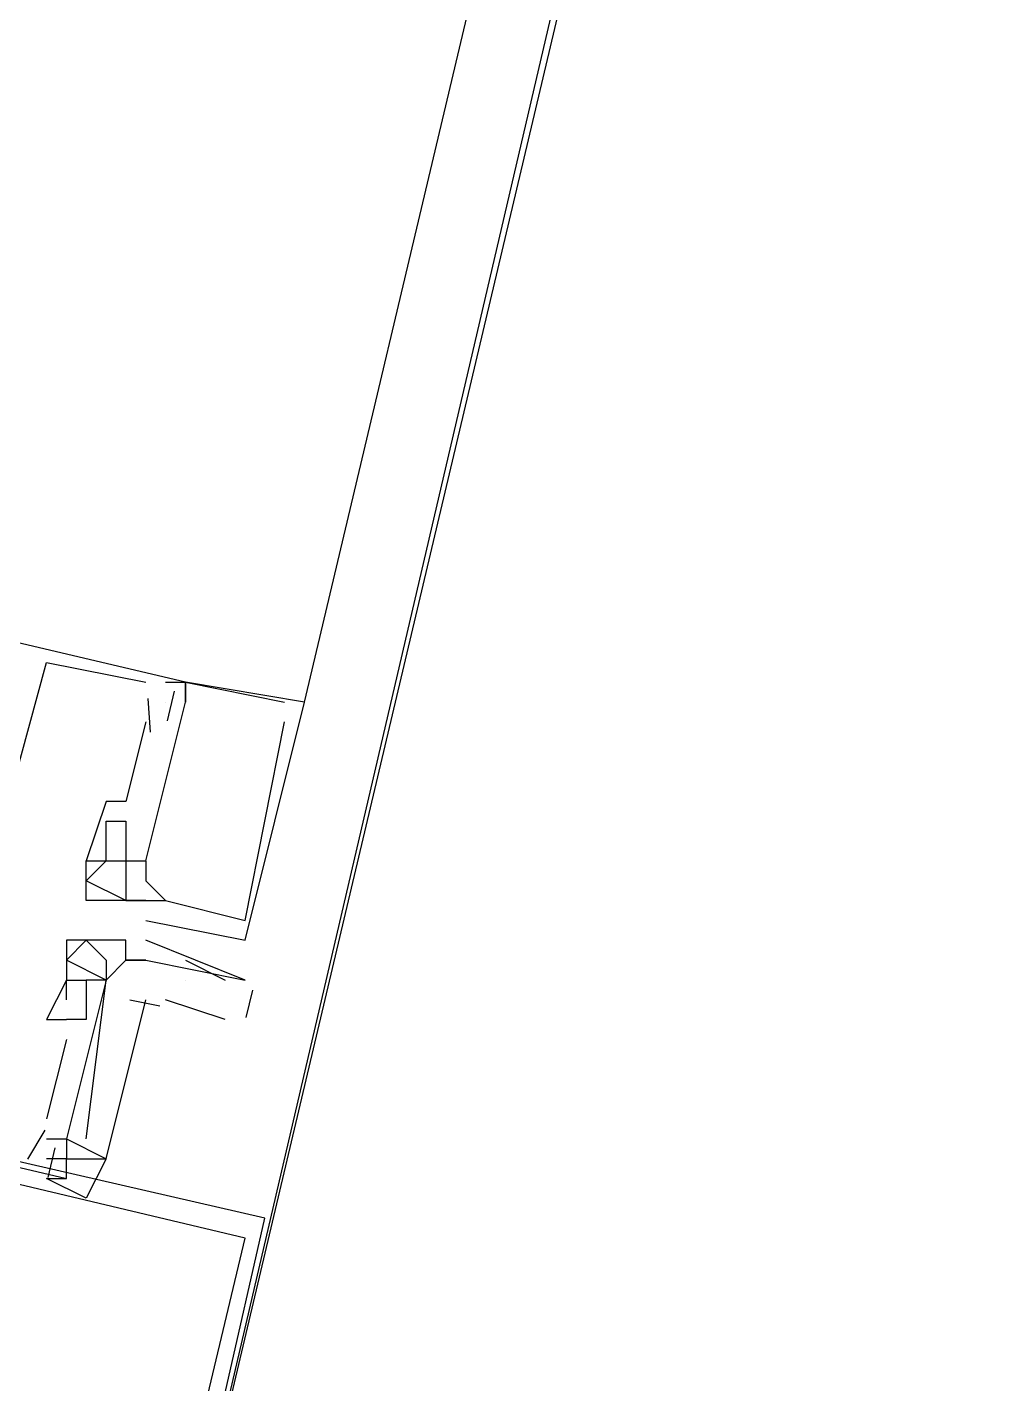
# Model space of a CAD drawing. Header units: feet. Extents: x -84 to 198, y -22 to 181.
# Drawn here: x 71.88 to 72.532, y 10.653 to 11.564 of the extents above; entities that cross this region are included whole.
import ezdxf

# ---------------------------------------------------------------- set-up
doc = ezdxf.new("R2010")
doc.units = ezdxf.units.FT
doc.layers.add('A-LINEA', color=7, linetype='CONTINUOUS')

msp = doc.modelspace()

# ---------------------------------------------------------------- linework, layer by layer
at = {"layer": 'A-LINEA'}
for p, q in [((73.6667, 17.6178), (71.9067, 10.1778)), ((72.0667, 11.1111), (73.5333, 17.2978)), ((71.8933, 11.1378), (71.8933, 11.1378)), ((71.8933, 11.1378), (71.8933, 11.1378)), ((71.8933, 11.1378), (71.8933, 11.1378)), ((71.96, 11.1244), (71.96, 11.1244)), ((71.96, 11.1244), (71.96, 11.1244)), ((71.96, 11.1244), (71.96, 11.1244)), ((71.9733, 11.1244), (71.9733, 11.1244)), ((71.9733, 11.1244), (71.9733, 11.1244)), ((71.9733, 11.1244), (71.9733, 11.1244)), ((71.979, 11.1184), (71.9743, 11.0984)), ((71.979, 11.1184), (71.9743, 11.0984)), ((71.979, 11.1184), (71.9743, 11.0984)), ((71.9867, 11.1244), (71.9867, 11.1244)), ((71.9867, 11.1244), (71.9867, 11.1244)), ((71.9867, 11.1244), (71.9867, 11.1244)), ((71.9867, 11.1244), (71.9867, 11.1244)), ((71.9867, 11.1244), (71.9867, 11.1244)), ((71.9867, 11.1244), (71.9867, 11.1244)), ((71.9867, 11.1244), (71.9867, 11.1244)), ((71.9867, 11.1244), (71.9867, 11.1244)), ((71.9867, 11.1244), (71.9867, 11.1244)), ((71.9613, 11.1136), (71.9629, 11.0909)), ((71.9613, 11.1136), (71.9629, 11.0909)), ((71.9613, 11.1136), (71.9629, 11.0909)), ((71.9733, 11.1111), (71.9733, 11.1111)), ((71.9733, 11.1111), (71.9733, 11.1111)), ((71.9733, 11.1111), (71.9733, 11.1111)), ((71.9733, 11.1111), (71.9733, 11.1111)), ((71.9733, 11.1111), (71.9733, 11.1111)), ((71.9733, 11.1111), (71.9733, 11.1111)), ((71.9867, 11.1111), (71.9867, 11.1111)), ((71.9867, 11.1111), (71.9867, 11.1111)), ((71.9867, 11.1111), (71.9867, 11.1111)), ((71.9867, 11.1111), (71.9867, 11.1111)), ((71.9867, 11.1111), (71.9867, 11.1111)), ((71.9867, 11.1111), (71.9867, 11.1111)), ((72.0533, 11.1111), (72.0533, 11.1111)), ((72.0533, 11.1111), (72.0533, 11.1111)), ((72.0533, 11.1111), (72.0533, 11.1111)), ((72.0667, 11.1111), (72.0667, 11.1111)), ((72.0667, 11.1111), (72.0667, 11.1111)), ((72.0667, 11.1111), (72.0667, 11.1111)), ((71.96, 11.0978), (71.96, 11.0978)), ((71.96, 11.0978), (71.96, 11.0978)), ((71.96, 11.0978), (71.96, 11.0978)), ((72.0533, 11.0978), (72.0533, 11.0978)), ((72.0533, 11.0978), (72.0533, 11.0978)), ((72.0533, 11.0978), (72.0533, 11.0978)), ((71.9333, 11.0444), (71.9333, 11.0444)), ((71.9333, 11.0444), (71.9333, 11.0444)), ((71.9333, 11.0444), (71.9333, 11.0444)), ((71.9467, 11.0444), (71.9467, 11.0444)), ((71.9467, 11.0444), (71.9467, 11.0444)), ((71.9467, 11.0444), (71.9467, 11.0444)), ((71.9333, 11.0311), (71.9333, 11.0311)), ((71.9333, 11.0311), (71.9333, 11.0311)), ((71.9333, 11.0311), (71.9333, 11.0311)), ((71.9467, 11.0311), (71.9467, 11.0311)), ((71.9467, 11.0311), (71.9467, 11.0311)), ((71.9467, 11.0311), (71.9467, 11.0311)), ((71.9333, 11.0178), (71.9333, 11.0178)), ((71.9333, 11.0178), (71.9333, 11.0178)), ((71.9333, 11.0178), (71.9333, 11.0178)), ((71.9467, 11.0178), (71.9467, 11.0178)), ((71.9467, 11.0178), (71.9467, 11.0178)), ((71.9467, 11.0178), (71.9467, 11.0178)), ((71.92, 11.0044), (71.92, 11.0044)), ((71.92, 11.0044), (71.92, 11.0044)), ((71.92, 11.0044), (71.92, 11.0044)), ((71.92, 11.0044), (71.92, 11.0044)), ((71.92, 11.0044), (71.92, 11.0044)), ((71.92, 11.0044), (71.92, 11.0044)), ((71.9333, 11.0044), (71.9333, 11.0044)), ((71.9333, 11.0044), (71.9333, 11.0044)), ((71.9333, 11.0044), (71.9333, 11.0044)), ((71.9333, 11.0044), (71.9333, 11.0044)), ((71.9333, 11.0044), (71.9333, 11.0044)), ((71.9333, 11.0044), (71.9333, 11.0044)), ((71.9333, 11.0044), (71.9333, 11.0044)), ((71.9333, 11.0044), (71.9333, 11.0044)), ((71.9333, 11.0044), (71.9333, 11.0044)), ((71.9467, 11.0044), (71.9467, 11.0044)), ((71.9467, 11.0044), (71.9467, 11.0044)), ((71.9467, 11.0044), (71.9467, 11.0044)), ((71.9467, 11.0044), (71.9467, 11.0044)), ((71.9467, 11.0044), (71.9467, 11.0044)), ((71.9467, 11.0044), (71.9467, 11.0044)), ((71.9467, 11.0044), (71.9467, 11.0044)), ((71.9467, 11.0044), (71.9467, 11.0044)), ((71.9467, 11.0044), (71.9467, 11.0044)), ((71.96, 11.0044), (71.96, 11.0044)), ((71.96, 11.0044), (71.96, 11.0044)), ((71.96, 11.0044), (71.96, 11.0044)), ((71.96, 11.0044), (71.96, 11.0044)), ((71.96, 11.0044), (71.96, 11.0044)), ((71.96, 11.0044), (71.96, 11.0044)), ((71.92, 10.9911), (71.92, 10.9911)), ((71.92, 10.9911), (71.92, 10.9911)), ((71.92, 10.9911), (71.92, 10.9911)), ((71.96, 10.9911), (71.96, 10.9911)), ((71.96, 10.9911), (71.96, 10.9911)), ((71.96, 10.9911), (71.96, 10.9911)), ((71.92, 10.9778), (71.92, 10.9778)), ((71.92, 10.9778), (71.92, 10.9778)), ((71.92, 10.9778), (71.92, 10.9778)), ((71.9333, 10.9778), (71.9333, 10.9778)), ((71.9333, 10.9778), (71.9333, 10.9778)), ((71.9333, 10.9778), (71.9333, 10.9778)), ((71.9467, 10.9778), (71.9467, 10.9778)), ((71.9467, 10.9778), (71.9467, 10.9778)), ((71.9467, 10.9778), (71.9467, 10.9778)), ((71.9467, 10.9778), (71.9467, 10.9778)), ((71.9467, 10.9778), (71.9467, 10.9778)), ((71.9467, 10.9778), (71.9467, 10.9778)), ((71.9467, 10.9778), (71.9467, 10.9778)), ((71.9467, 10.9778), (71.9467, 10.9778)), ((71.9467, 10.9778), (71.9467, 10.9778)), ((71.96, 10.9778), (71.96, 10.9778)), ((71.96, 10.9778), (71.96, 10.9778)), ((71.96, 10.9778), (71.96, 10.9778)), ((71.96, 10.9778), (71.96, 10.9778)), ((71.96, 10.9778), (71.96, 10.9778)), ((71.96, 10.9778), (71.96, 10.9778)), ((71.9733, 10.9778), (71.9733, 10.9778)), ((71.9733, 10.9778), (71.9733, 10.9778)), ((71.9733, 10.9778), (71.9733, 10.9778)), ((71.9733, 10.9778), (71.9733, 10.9778)), ((71.9733, 10.9778), (71.9733, 10.9778)), ((71.9733, 10.9778), (71.9733, 10.9778)), ((71.96, 10.9644), (71.96, 10.9644)), ((71.96, 10.9644), (71.96, 10.9644)), ((71.96, 10.9644), (71.96, 10.9644)), ((72.0267, 10.9644), (72.0267, 10.9644)), ((72.0267, 10.9644), (72.0267, 10.9644)), ((72.0267, 10.9644), (72.0267, 10.9644)), ((71.9067, 10.9511), (71.9067, 10.9511)), ((71.92, 10.9511), (71.92, 10.9511)), ((71.92, 10.9511), (71.92, 10.9511)), ((71.9333, 10.9511), (71.9333, 10.9511)), ((71.9467, 10.9511), (71.9467, 10.9511)), ((71.96, 10.9511), (71.96, 10.9511)), ((72.0267, 10.9511), (72.0267, 10.9511)), ((72.0267, 10.9511), (72.0267, 10.9511)), ((72.0267, 10.9511), (72.0267, 10.9511)), ((71.9067, 10.9378), (71.9067, 10.9378)), ((71.9333, 10.9378), (71.9333, 10.9378)), ((71.9467, 10.9378), (71.9467, 10.9378)), ((71.9467, 10.9378), (71.9467, 10.9378)), ((71.9467, 10.9378), (71.9467, 10.9378)), ((71.96, 10.9378), (71.96, 10.9378)), ((71.96, 10.9378), (71.96, 10.9378)), ((71.9867, 10.9378), (72.0133, 10.9244)), ((71.9067, 10.9244), (71.9067, 10.9244)), ((71.9067, 10.9244), (71.9067, 10.9244)), ((71.9067, 10.9244), (71.9067, 10.9244)), ((71.9067, 10.9244), (71.9067, 10.9244)), ((71.92, 10.9244), (71.92, 10.9244)), ((71.92, 10.9244), (71.92, 10.9244)), ((71.92, 10.9244), (71.92, 10.9244)), ((71.92, 10.9244), (71.92, 10.9244)), ((71.9333, 10.9244), (71.9333, 10.9244)), ((71.9333, 10.9244), (71.9333, 10.9244)), ((71.9333, 10.9244), (71.9333, 10.9244)), ((71.9333, 10.9244), (71.9333, 10.9244)), ((71.9333, 10.9244), (71.9333, 10.9244)), ((71.9867, 10.9244), (71.9867, 10.9244)), ((72.0267, 10.9244), (72.0267, 10.9244)), ((72.0317, 10.9177), (72.0273, 10.8993)), ((71.9067, 10.9111), (71.9067, 10.9111)), ((71.9067, 10.9111), (71.9067, 10.9111)), ((71.9067, 10.9111), (71.9067, 10.9111)), ((71.92, 10.9111), (71.92, 10.9111)), ((71.92, 10.9111), (71.92, 10.9111)), ((71.92, 10.9111), (71.92, 10.9111)), ((71.9695, 10.9069), (71.9492, 10.9109)), ((71.9695, 10.9069), (71.9492, 10.9109)), ((71.9695, 10.9069), (71.9492, 10.9109)), ((72.0133, 10.8978), (71.9733, 10.9111)), ((71.8933, 10.8978), (71.9067, 10.8978)), ((71.8933, 10.8978), (71.8933, 10.8978)), ((71.8933, 10.8978), (71.9067, 10.8978)), ((71.8933, 10.8978), (71.8933, 10.8978)), ((71.8933, 10.8978), (71.9067, 10.8978)), ((71.8933, 10.8978), (71.8933, 10.8978)), ((71.9067, 10.8978), (71.9067, 10.8978)), ((71.9067, 10.8978), (71.9067, 10.8978)), ((71.9067, 10.8978), (71.9067, 10.8978)), ((71.9067, 10.8978), (71.9067, 10.8978)), ((71.9067, 10.8978), (71.9067, 10.8978)), ((71.9067, 10.8978), (71.9067, 10.8978)), ((71.92, 10.8978), (71.92, 10.8978)), ((71.92, 10.8978), (71.92, 10.8978)), ((71.92, 10.8978), (71.92, 10.8978)), ((71.9067, 10.8844), (71.8933, 10.8311)), ((71.9067, 10.8844), (71.8933, 10.8311)), ((71.9067, 10.8844), (71.8933, 10.8311)), ((71.9067, 10.8844), (71.9067, 10.8844)), ((71.9067, 10.8844), (71.9067, 10.8844)), ((71.9067, 10.8844), (71.9067, 10.8844)), ((71.8933, 10.8311), (71.8933, 10.8311)), ((71.8933, 10.8311), (71.8933, 10.8311)), ((71.8933, 10.8311), (71.8933, 10.8311)), ((71.8921, 10.8235), (71.8806, 10.804)), ((71.8921, 10.8235), (71.8806, 10.804)), ((71.8921, 10.8235), (71.8806, 10.804)), ((71.9067, 10.8178), (71.9067, 10.8178)), ((71.9067, 10.8178), (71.9067, 10.8178)), ((71.9067, 10.8178), (71.9067, 10.8178)), ((71.9067, 10.8178), (71.9067, 10.8178)), ((71.9067, 10.8178), (71.9067, 10.8178)), ((71.9067, 10.8178), (71.9067, 10.8178)), ((71.92, 10.8178), (71.92, 10.8178)), ((71.92, 10.8178), (71.92, 10.8178)), ((71.92, 10.8178), (71.92, 10.8178)), ((71.899, 10.8117), (71.8943, 10.7917)), ((71.899, 10.8117), (71.8943, 10.7917)), ((71.899, 10.8117), (71.8943, 10.7917)), ((71.8933, 10.8044), (71.8933, 10.8044)), ((71.8933, 10.8044), (71.8933, 10.8044)), ((71.8933, 10.8044), (71.8933, 10.8044)), ((71.9067, 10.8044), (71.9067, 10.8044)), ((71.9067, 10.8044), (71.9067, 10.8044)), ((71.9067, 10.8044), (71.9067, 10.8044)), ((71.9067, 10.8044), (71.9067, 10.8044)), ((71.9067, 10.7911), (71.9067, 10.7911)), ((71.9067, 10.7911), (71.9067, 10.7911)), ((71.9067, 10.7911), (71.9067, 10.7911))]:
    msp.add_line(p, q, dxfattribs=at)
for points in [[(126.2667, 36.6311), (119.2267, 38.2978), (119.16, 37.9644), (109.12, 40.3378), (105.48, 24.9378), (96.3733, 27.2578), (96.2667, 26.7644), (92.6933, 27.6178), (92.1333, 25.2311), (89.6, 14.5378), (77.3867, 17.4311), (77.2267, 16.7778), (73.6667, 17.6178), (72.7067, 13.6044), (71.9067, 10.1778)], [(71.9733, 11.1244), (71.9867, 11.1244), (71.3067, 11.2844), (71.2667, 11.1378), (71.2933, 11.1244)], [(71.9733, 11.1244), (71.9867, 11.1244), (71.3067, 11.2844), (71.2667, 11.1378), (71.2933, 11.1244)], [(71.9733, 11.1244), (71.9867, 11.1244), (71.3067, 11.2844), (71.2667, 11.1378), (71.2933, 11.1244)], [(71.32, 11.1778), (71.3067, 11.1778), (71.2933, 11.1111), (71.2667, 11.1111), (71.2267, 10.9511), (71.9067, 10.7911), (71.9067, 10.8044), (71.8933, 10.8044)], [(71.32, 11.1778), (71.3067, 11.1778), (71.2933, 11.1111), (71.2667, 11.1111), (71.2267, 10.9511), (71.9067, 10.7911), (71.9067, 10.8044), (71.8933, 10.8044)], [(71.32, 11.1778), (71.3067, 11.1778), (71.2933, 11.1111), (71.2667, 11.1111), (71.2267, 10.9511), (71.9067, 10.7911), (71.9067, 10.8044), (71.8933, 10.8044)], [(71.8533, 10.9911), (71.8933, 11.1378), (71.96, 11.1244)], [(71.8533, 10.9911), (71.8933, 11.1378), (71.96, 11.1244)], [(71.8533, 10.9911), (71.8933, 11.1378), (71.96, 11.1244)], [(71.96, 10.9644), (72.0267, 10.9511), (72.0667, 11.1111), (72.0667, 11.1111), (71.9867, 11.1244), (71.9867, 11.1111), (71.9867, 11.1244), (72.0533, 11.1111)], [(71.96, 10.9644), (72.0267, 10.9511), (72.0667, 11.1111), (72.0667, 11.1111), (71.9867, 11.1244), (71.9867, 11.1111), (71.9867, 11.1244), (72.0533, 11.1111)], [(71.96, 10.9644), (72.0267, 10.9511), (72.0667, 11.1111), (72.0667, 11.1111), (71.9867, 11.1244), (71.9867, 11.1111), (71.9867, 11.1244), (72.0533, 11.1111)], [(71.96, 11.0978), (71.9467, 11.0444), (71.9333, 11.0444), (71.92, 11.0044), (71.9333, 11.0044), (71.9333, 11.0178), (71.9333, 11.0311), (71.9467, 11.0311), (71.9467, 11.0178), (71.9467, 11.0044), (71.96, 11.0044), (71.9867, 11.1111)], [(71.96, 11.0978), (71.9467, 11.0444), (71.9333, 11.0444), (71.92, 11.0044), (71.9333, 11.0044), (71.9333, 11.0178), (71.9333, 11.0311), (71.9467, 11.0311), (71.9467, 11.0178), (71.9467, 11.0044), (71.96, 11.0044), (71.9867, 11.1111)], [(71.96, 11.0978), (71.9467, 11.0444), (71.9333, 11.0444), (71.92, 11.0044), (71.9333, 11.0044), (71.9333, 11.0178), (71.9333, 11.0311), (71.9467, 11.0311), (71.9467, 11.0178), (71.9467, 11.0044), (71.96, 11.0044), (71.9867, 11.1111)], [(71.96, 10.9911), (71.9733, 10.9778), (71.9733, 10.9778), (71.9733, 10.9778), (71.9733, 10.9778), (72.0267, 10.9644), (72.0267, 10.9644), (72.0533, 11.0978), (72.0533, 11.0978)], [(71.96, 10.9911), (71.9733, 10.9778), (71.9733, 10.9778), (71.9733, 10.9778), (71.9733, 10.9778), (72.0267, 10.9644), (72.0267, 10.9644), (72.0533, 11.0978), (72.0533, 11.0978)], [(71.96, 10.9911), (71.9733, 10.9778), (71.9733, 10.9778), (71.9733, 10.9778), (71.9733, 10.9778), (72.0267, 10.9644), (72.0267, 10.9644), (72.0533, 11.0978), (72.0533, 11.0978)], [(71.9467, 11.0044), (71.9467, 10.9778), (71.92, 10.9911), (71.9333, 11.0044), (71.9467, 11.0044)], [(71.9467, 10.9778), (71.9333, 10.9778), (71.92, 10.9778), (71.92, 11.0044), (71.9333, 11.0044), (71.9333, 11.0044), (71.9333, 11.0044), (71.9333, 11.0044), (71.9467, 11.0044), (71.9467, 11.0044), (71.96, 11.0044), (71.96, 10.9911), (71.96, 10.9911)], [(71.9467, 11.0044), (71.9467, 10.9778), (71.92, 10.9911), (71.9333, 11.0044), (71.9467, 11.0044)], [(71.9467, 10.9778), (71.9333, 10.9778), (71.92, 10.9778), (71.92, 11.0044), (71.9333, 11.0044), (71.9333, 11.0044), (71.9333, 11.0044), (71.9333, 11.0044), (71.9467, 11.0044), (71.9467, 11.0044), (71.96, 11.0044), (71.96, 10.9911), (71.96, 10.9911)], [(71.9467, 11.0044), (71.9467, 10.9778), (71.92, 10.9911), (71.9333, 11.0044), (71.9467, 11.0044)], [(71.9467, 10.9778), (71.9333, 10.9778), (71.92, 10.9778), (71.92, 11.0044), (71.9333, 11.0044), (71.9333, 11.0044), (71.9333, 11.0044), (71.9333, 11.0044), (71.9467, 11.0044), (71.9467, 11.0044), (71.96, 11.0044), (71.96, 10.9911), (71.96, 10.9911)], [(71.96, 10.9778), (71.96, 10.9778), (71.9467, 10.9778), (71.9733, 10.9778)], [(71.96, 10.9778), (71.96, 10.9778), (71.9467, 10.9778), (71.9733, 10.9778)], [(71.96, 10.9778), (71.96, 10.9778), (71.9467, 10.9778), (71.9733, 10.9778)], [(71.3067, 10.1244), (71.9067, 10.1778), (72.04, 10.7644), (71.2267, 10.9511), (71.3067, 10.1244)], [(71.9333, 10.9244), (71.9067, 10.9378), (71.92, 10.9511), (71.9333, 10.9378), (71.9333, 10.9244)], [(71.96, 10.9378), (71.9467, 10.9378), (71.9467, 10.9511), (71.9333, 10.9511), (71.92, 10.9511), (71.9067, 10.9511), (71.9067, 10.9244), (71.9067, 10.9244), (71.9067, 10.9244), (71.9067, 10.9244), (71.92, 10.9244)], [(71.9467, 10.9378), (71.96, 10.9378), (71.96, 10.9378), (71.96, 10.9378), (71.96, 10.9378), (72.0267, 10.9244), (72.0267, 10.9244), (71.96, 10.9511)], [(71.32, 10.1378), (71.8933, 10.1911), (72.0267, 10.7511), (71.24, 10.9378), (71.32, 10.1378)], [(71.9467, 10.9378), (71.9467, 10.9378), (71.9333, 10.9244), (71.9333, 10.9244), (71.9333, 10.9244)], [(71.9067, 10.9111), (71.9067, 10.9244), (71.8933, 10.8978)], [(71.9067, 10.9111), (71.9067, 10.9244), (71.8933, 10.8978)], [(71.9067, 10.9111), (71.9067, 10.9244), (71.8933, 10.8978)], [(71.9333, 10.9244), (71.9067, 10.8178), (71.9333, 10.8044), (71.96, 10.9111)], [(71.92, 10.8178), (71.9333, 10.9244), (71.92, 10.9244), (71.92, 10.9111), (71.92, 10.8978), (71.9067, 10.8978)], [(71.9333, 10.9244), (71.9067, 10.8178), (71.9333, 10.8044), (71.96, 10.9111)], [(71.92, 10.8178), (71.9333, 10.9244), (71.92, 10.9244), (71.92, 10.9111), (71.92, 10.8978), (71.9067, 10.8978)], [(71.9333, 10.9244), (71.9067, 10.8178), (71.9333, 10.8044), (71.96, 10.9111)], [(71.92, 10.8178), (71.9333, 10.9244), (71.92, 10.9244), (71.92, 10.9111), (71.92, 10.8978), (71.9067, 10.8978)], [(71.8933, 10.8178), (71.9067, 10.8178), (71.9067, 10.8044), (71.9333, 10.8044), (71.92, 10.7778), (71.8933, 10.7911), (71.9067, 10.7911)], [(71.9067, 10.7911), (71.9067, 10.8044), (71.8933, 10.8044)]]:
    msp.add_lwpolyline(points, dxfattribs=at)

doc.saveas('drawing.dxf')
